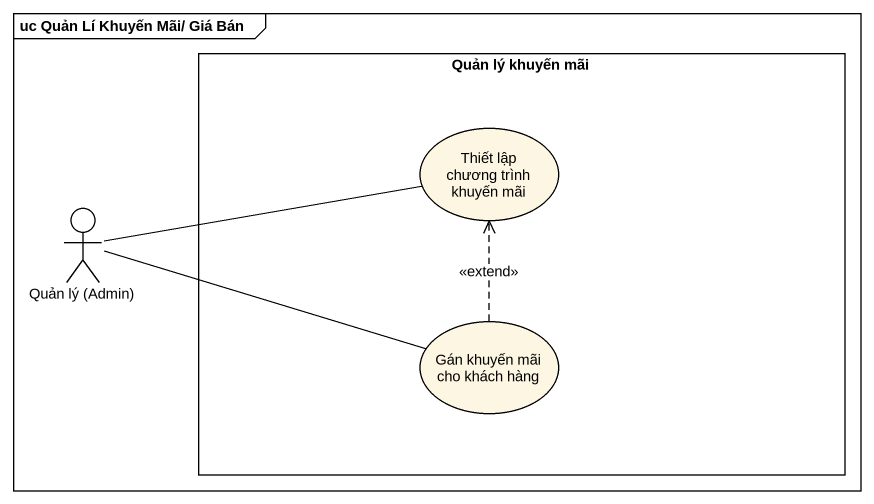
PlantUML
@startuml
mainframe uc Quản Lí Khuyến Mãi/ Giá Bán
rectangle "Quản lý khuyến mãi" as Quản_lý_khuyến_mãi {
  usecase "Thiết lập chương trình khuyến mãi" as Thiết_lập_chương_trình
  usecase "Gán khuyến mãi cho khách hàng" as Gán_khuyến_mãi_cho_khách
}
actor "Quản lý (Admin)" as Quản_lý_Admin
Quản_lý_Admin -right- Thiết_lập_chương_trình
Quản_lý_Admin -right- Gán_khuyến_mãi_cho_khách
Gán_khuyến_mãi_cho_khách .up.> Thiết_lập_chương_trình : <<extend>>
@enduml
